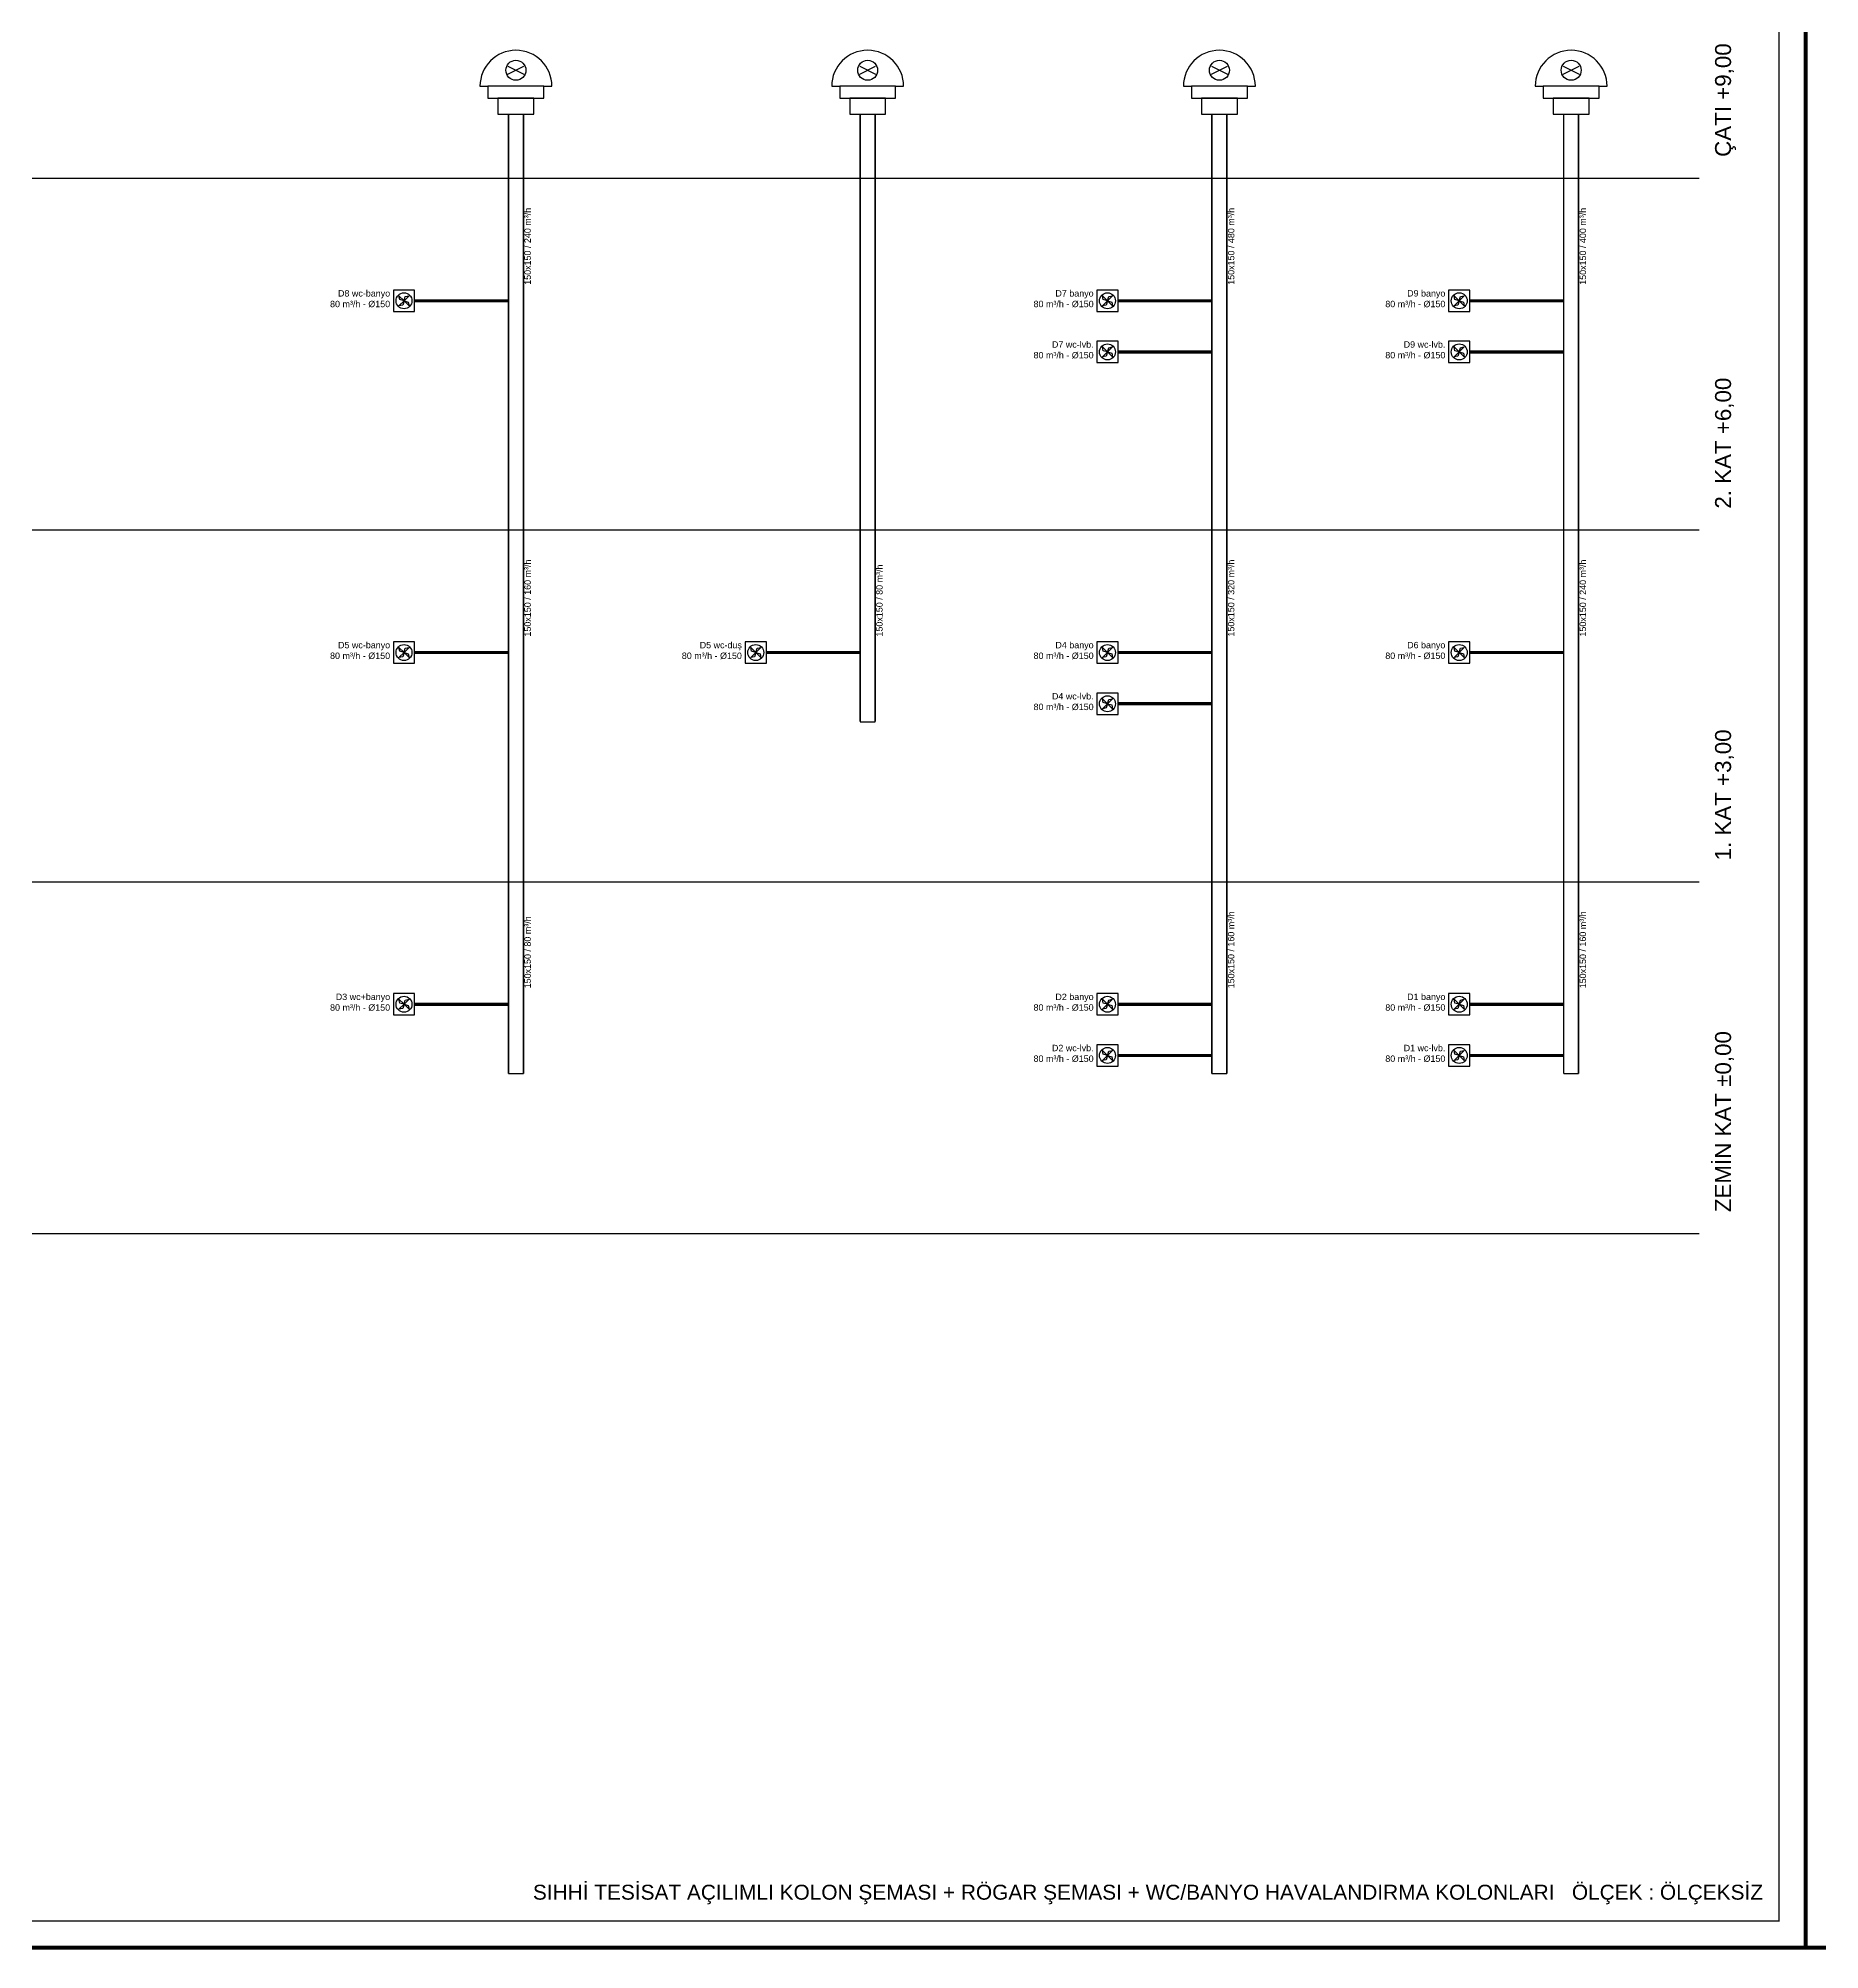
# Model space of a CAD drawing. Header units: centimetres. Extents: x -3962 to 31822, y -2 to 2802.
# Drawn here: x 24672 to 26343, y -2 to 1791 of the extents above; entities that cross this region are included whole.
import ezdxf
from ezdxf.enums import TextEntityAlignment as Align

# ---------------------------------------------------------------- set-up
doc = ezdxf.new("R2010")
doc.units = ezdxf.units.CM
for name, color, linetype in [('ROTAS-HAVALANDIRMA', 30, 'CONTINUOUS'), ('ROTAS-HAVALANDIRMA-YAZI', 30, 'CONTINUOUS'), ('ROTAS-KAT-ADI', 1, 'CONTINUOUS'), ('ROTAS-PAFTA', 7, 'CONTINUOUS'), ('ROTAS-SEMA', 8, 'CONTINUOUS'), ('ROTAS-TEFRIS', 15, 'CONTINUOUS')]:
    doc.layers.add(name, color=color, linetype=linetype)
doc.styles.add('ROTAS', font='arial.ttf')

# ---------------------------------------------------------------- blocks, each defined once
blk = doc.blocks.new('ROTAS-CATI-FANI')
for p, q in [((-6.25, 31.25), (6.25, 37.5)), ((-6.25, 37.5), (6.25, 31.25)), ((-28.125, 21.875), (-21.875, 21.875)), ((21.875, 21.875), (28.125, 21.875))]:
    blk.add_line(p, q)
for points in [[(-21.875, 12.5), (21.875, 12.5), (21.875, 21.875), (-21.875, 21.875)], [(-14.0625, 0), (14.0625, 0), (14.0625, 12.5), (-14.0625, 12.5)]]:
    blk.add_lwpolyline(points, close=True)
blk.add_circle((0, 34.375), 7.8125)
blk.add_arc((0, 21.875), 28.125, 0, 180)
blk = doc.blocks.new('ROTAS-ASPIRATOR')
blk.add_lwpolyline([(-10, -10), (10, -10), (10, 10), (-10, 10)], close=True)
for points in [[(0, 0), (-4, 1.2), (-4.7, 4.7), (0, 0)], [(0, 0), (-1.2, -4), (-4.7, -4.7), (0, 0)], [(0, 0), (1.2, 4), (4.7, 4.7), (0, 0)], [(0, 0), (4, -1.2), (4.7, -4.7), (0, 0)]]:
    blk.add_lwpolyline(points)
blk.add_circle((0, 0), 7.5)

msp = doc.modelspace()

# ---------------------------------------------------------------- linework, layer by layer
at = {"layer": 'ROTAS-HAVALANDIRMA'}
for p, q in [((25095, 1660), (25145, 1660)), ((25425, 1660), (25475, 1660)), ((25755, 1660), (25805, 1660)), ((26085, 1660), (26135, 1660)), ((25443, 1150), (25457, 1150)), ((25113, 820), (25127, 820)), ((25773, 820), (25787, 820)), ((26103, 820), (26117, 820))]:
    msp.add_line(p, q, dxfattribs=at)
for points, const_width in [([(25113, 820), (25113, 1720)], 1.5), ([(25127, 820), (25127, 1720)], 1.5), ([(25443, 1150), (25443, 1720)], 1.5), ([(25457, 1150), (25457, 1720)], 1.5), ([(25773, 820), (25773, 1720)], 1.5), ([(25787, 820), (25787, 1720)], 1.5), ([(26103, 820), (26103, 1720)], 1.5), ([(26117, 820), (26117, 1720)], 1.5), ([(25113, 1545), (25025, 1545)], 3), ([(25773, 1545), (25685, 1545)], 3), ([(26103, 1545), (26015, 1545)], 3), ([(25773, 1497), (25685, 1497)], 3), ([(26103, 1497), (26015, 1497)], 3), ([(25113, 1215), (25025, 1215)], 3), ([(25443, 1215), (25355, 1215)], 3), ([(25773, 1215), (25685, 1215)], 3), ([(26103, 1215), (26015, 1215)], 3), ([(25773, 1167), (25685, 1167)], 3), ([(25113, 885), (25025, 885)], 3), ([(25773, 885), (25685, 885)], 3), ([(26103, 885), (26015, 885)], 3), ([(25773, 837), (25685, 837)], 3), ([(26103, 837), (26015, 837)], 3)]:
    msp.add_lwpolyline(points, dxfattribs=dict(at, const_width=const_width))
at = {"layer": 'ROTAS-PAFTA'}
for points, const_width in [([(15040, 0), (26330, 0), (26330, 2800), (15040, 2800)], 4), ([(26330, 0), (28780, 0), (28780, 2800), (26330, 2800)], 4), ([(15065, 25), (26305, 25), (26305, 2775), (15065, 2775)], 1)]:
    msp.add_lwpolyline(points, close=True, dxfattribs=dict(at, const_width=const_width))
at = {"layer": 'ROTAS-SEMA'}
for points in [[(15140, 1660), (26230, 1660)], [(15140, 1330), (26230, 1330)], [(15140, 1000), (26230, 1000)], [(15140, 670), (26230, 670)]]:
    msp.add_lwpolyline(points, dxfattribs=at)

# ---------------------------------------------------------------- block references
at = {"layer": 'ROTAS-TEFRIS', "xscale": 1.2, "yscale": 1.2}
for p in [(25120, 1720), (25450, 1720), (25780, 1720), (26110, 1720)]:
    msp.add_blockref('ROTAS-CATI-FANI', p, dxfattribs=at)
at = {"layer": 'ROTAS-TEFRIS'}
for p in [(25015, 1545), (25675, 1545), (26005, 1545), (25675, 1497), (26005, 1497), (25015, 1215), (25345, 1215), (25675, 1215), (26005, 1215), (25675, 1167), (25015, 885), (25675, 885), (26005, 885), (25675, 837), (26005, 837)]:
    msp.add_blockref('ROTAS-ASPIRATOR', p, dxfattribs=at)

# ---------------------------------------------------------------- texts
at = {"layer": 'ROTAS-HAVALANDIRMA-YAZI', "style": 'ROTAS'}
for s, p in [('150x150 / 240 m³/h', (25134, 1560)), ('150x150 / 480 m³/h', (25794, 1560)), ('150x150 / 400 m³/h', (26124, 1560)), ('150x150 / 160 m³/h', (25134, 1230)), ('150x150 / 80 m³/h', (25464, 1230)), ('150x150 / 320 m³/h', (25794, 1230)), ('150x150 / 240 m³/h', (26124, 1230)), ('150x150 / 160 m³/h', (25794, 900)), ('150x150 / 160 m³/h', (26124, 900)), ('150x150 / 80 m³/h', (25134, 900))]:
    msp.add_text(s, height=6, rotation=90, dxfattribs=at).set_placement(p)
for s, p in [('80 m³/h - Ø150', (25002, 1539)), ('D8 wc-banyo', (25002, 1549)), ('80 m³/h - Ø150', (25662, 1539)), ('D7 banyo', (25662, 1549)), ('80 m³/h - Ø150', (25992, 1539)), ('D9 banyo', (25992, 1549)), ('D7 wc-lvb.', (25662, 1501)), ('D9 wc-lvb.', (25992, 1501)), ('80 m³/h - Ø150', (25662, 1491)), ('80 m³/h - Ø150', (25992, 1491)), ('D5 wc-banyo', (25002, 1219)), ('D5 wc-duş', (25332, 1219)), ('D4 banyo', (25662, 1219)), ('D6 banyo', (25992, 1219)), ('80 m³/h - Ø150', (25002, 1209)), ('80 m³/h - Ø150', (25332, 1209)), ('80 m³/h - Ø150', (25662, 1209)), ('80 m³/h - Ø150', (25992, 1209)), ('80 m³/h - Ø150', (25662, 1161)), ('D4 wc-lvb.', (25662, 1171)), ('80 m³/h - Ø150', (25002, 879)), ('D3 wc+banyo', (25002, 889)), ('80 m³/h - Ø150', (25662, 879)), ('D2 banyo', (25662, 889)), ('80 m³/h - Ø150', (25992, 879)), ('D1 banyo', (25992, 889)), ('D2 wc-lvb.', (25662, 841)), ('D1 wc-lvb.', (25992, 841)), ('80 m³/h - Ø150', (25662, 831)), ('80 m³/h - Ø150', (25992, 831))]:
    msp.add_text(s, height=6, dxfattribs=at).set_placement(p, align=Align.RIGHT)
at = {"layer": 'ROTAS-KAT-ADI', "style": 'ROTAS'}
for s, p in [('ÇATI +9,00', (26260, 1680)), ('2. KAT +6,00', (26260, 1350)), ('1. KAT +3,00', (26260, 1020)), ('ZEMİN KAT ±0,00', (26260, 690))]:
    msp.add_text(s, height=15, rotation=90, dxfattribs=at).set_placement(p)
at = {"layer": 'ROTAS-PAFTA', "style": 'ROTAS'}
msp.add_text('SIHHİ TESİSAT AÇILIMLI KOLON ŞEMASI + RÖGAR ŞEMASI + WC/BANYO HAVALANDIRMA KOLONLARI   ÖLÇEK : ÖLÇEKSİZ', height=14, dxfattribs=at).set_placement((26290, 45), align=Align.RIGHT)

doc.saveas('drawing.dxf')
